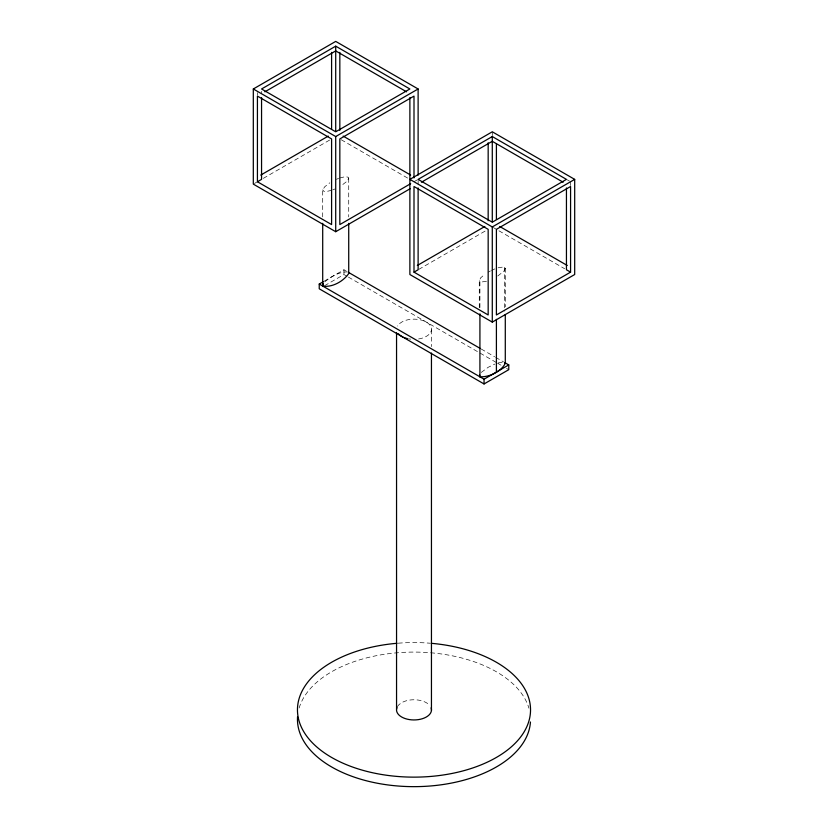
<?xml version="1.0" encoding="UTF-8"?>
<svg xmlns="http://www.w3.org/2000/svg" width="828" height="828" viewBox="0 0 828 828"><rect width="100%" height="100%" fill="white"/><g stroke="black" fill="none" stroke-linecap="round" stroke-linejoin="round"><path stroke-width="0.62" stroke-dasharray="4.14 3.1" d="M479.277 307.809L479.277 280.806L480.633 277.887L485.104 274.078M498.114 267.796L503.155 267.02L505.287 268.251L503.941 271.16L497.421 276.262M322.703 216.905L322.703 189.902L324.793 186.714L329.803 182.833M339.749 177.979L345.4 176.633L348.464 177.306L348.723 178.362L346.642 181.549L341.622 185.42M481.265 372.424L488.168 367.301L494.896 364.051M324.793 281.872C331.065 276.604 338.931 271.905 347.325 271.874M254.424 183.485L256.649 182.201M263.335 178.341L330.144 139.766M414 181.746L417.322 179.831M324.379 281.065L343.951 269.773L346.187 271.056M324.607 285.691L343.951 274.523L347.294 276.459M418.792 269.379L486.719 230.163M488.168 272.143L490.393 270.973M491.501 270.383L494.896 268.893M336.406 179.303L338.631 178.424M332.794 189.84L335.029 188.96M331.686 190.285L326.025 191.62L324.1 191.537L322.703 189.902M486.46 281.251L481.41 282.037L479.277 280.806M498.114 362.954L503.155 362.167M567.252 179.831L569.467 181.115M341.281 139.766L409.208 178.983M493.312 227.545L497.856 230.163M498.963 230.805L564.665 268.738M481.213 349.012L494.606 356.744M495.713 357.385L503.527 361.898M348.412 277.101L496.521 362.602M497.628 363.254L500.971 365.179M506.539 368.388L508.765 369.681M570.575 181.746L570.575 185.586M505.287 268.251L505.287 306.826M504.645 267.392L504.645 311.111M492.287 131.797L492.287 135.657M479.919 281.665L479.919 308.668M431.45 329.844L431.45 346.611M418.119 180.556L418.119 184.126M348.723 178.362L348.723 216.936M343.951 269.773L343.951 274.523M261.555 91.359L261.555 93.73M257.425 92.632L257.425 95.189M418.616 338.973A17.481 10.091 0 0 0 429.37 324.431A17.481 10.091 0 0 0 402.398 321.688L399.406 323.676A17.481 10.091 0 0 0 397.419 326.046M410.688 339.149A17.481 10.091 0 0 1 408.473 338.818M398.247 643.19A116.541 67.285 0 0 1 429.929 643.201M397.419 706.667A17.481 10.091 0 0 1 399.406 704.297L402.398 702.299A17.481 10.091 0 0 1 429.628 705.342M299.146 707.981A116.541 67.285 0 0 1 414.186 652.081A116.541 67.285 0 0 1 528.916 708.199"/><path stroke-width="1.24" d="M479.515 374.67L479.919 376.812C489.307 377.226 500.868 371.813 505.287 363.399L505.287 314.536M348.723 223.363L348.723 273.509C343.475 281.261 332.349 287.606 322.972 286.105L323.324 283.611M410.326 188.629L335.713 231.705L253.306 184.126L253.306 88.979L335.713 41.4L418.119 88.979L418.119 175.132M335.713 46.161L261.555 88.979L335.713 131.797L409.881 88.979L335.713 46.161L335.713 131.445M264.867 91.815L335.713 50.912L406.558 91.815M260.748 175.081L328.271 136.092M257.425 181.746L331.593 224.574L331.593 138.928L257.425 96.11L257.425 181.746L261.555 179.376L261.555 97.569M253.306 88.979L335.713 136.548L418.119 88.979M410.678 183.671L339.832 224.574L339.832 138.928L414 96.11L414 177.916M492.287 136.548L418.119 179.376L492.287 222.194L566.445 179.376L492.287 136.548L492.287 221.832M421.442 182.212L492.287 141.309L563.133 182.212M505.287 363.399L504.645 362.54L508.765 364.92L508.765 369.681L484.049 383.954L319.235 288.796L319.235 284.045L323.355 281.665M417.322 265.467L484.846 226.489M414 272.143L488.168 314.961L488.168 229.325L414 186.507L414 272.143L418.119 269.762L418.119 187.966M574.694 179.376L492.287 131.797L409.881 179.376L492.287 226.944L574.694 179.376L574.694 274.523L492.287 322.102L409.881 274.523L409.881 97.569M570.575 272.143L496.407 314.961L496.407 229.325L570.575 186.507L570.575 272.143L566.445 269.762L566.445 187.966M319.235 284.045L484.049 379.193L508.765 364.92M343.154 136.092L410.678 175.081M499.729 226.489L567.252 265.467M348.422 272.35L480.095 348.371M348.464 272.464L348.723 273.509M496.407 144.041L496.407 219.461M496.407 319.339L496.407 372.062M492.287 226.944L492.287 322.102M488.168 142.768L488.168 220.734M484.049 379.193L484.049 383.954M479.919 313.812L479.919 376.812M431.45 353.07L431.45 710.455M396.55 332.504L396.55 709.254M339.832 52.371L339.832 130.338M335.713 136.548L335.713 231.705M331.593 52.371L331.593 129.064M322.703 223.332L322.703 285.06M407.407 338.59A17.481 10.091 0 0 1 404.374 337.658M403.143 337.151A17.481 10.091 0 0 1 398.371 333.756M431.191 643.304A116.541 67.285 0 0 1 511.89 746.359A116.541 67.285 0 0 1 316.006 746.276A116.541 67.285 0 0 1 396.985 643.294M431.129 707.826A17.481 10.091 0 0 1 413.721 719.946A17.481 10.091 0 0 1 396.995 707.505M530.448 722.006A116.541 67.285 0 0 1 409.446 786.6A116.541 67.285 0 0 1 297.552 716.737"/></g></svg>
